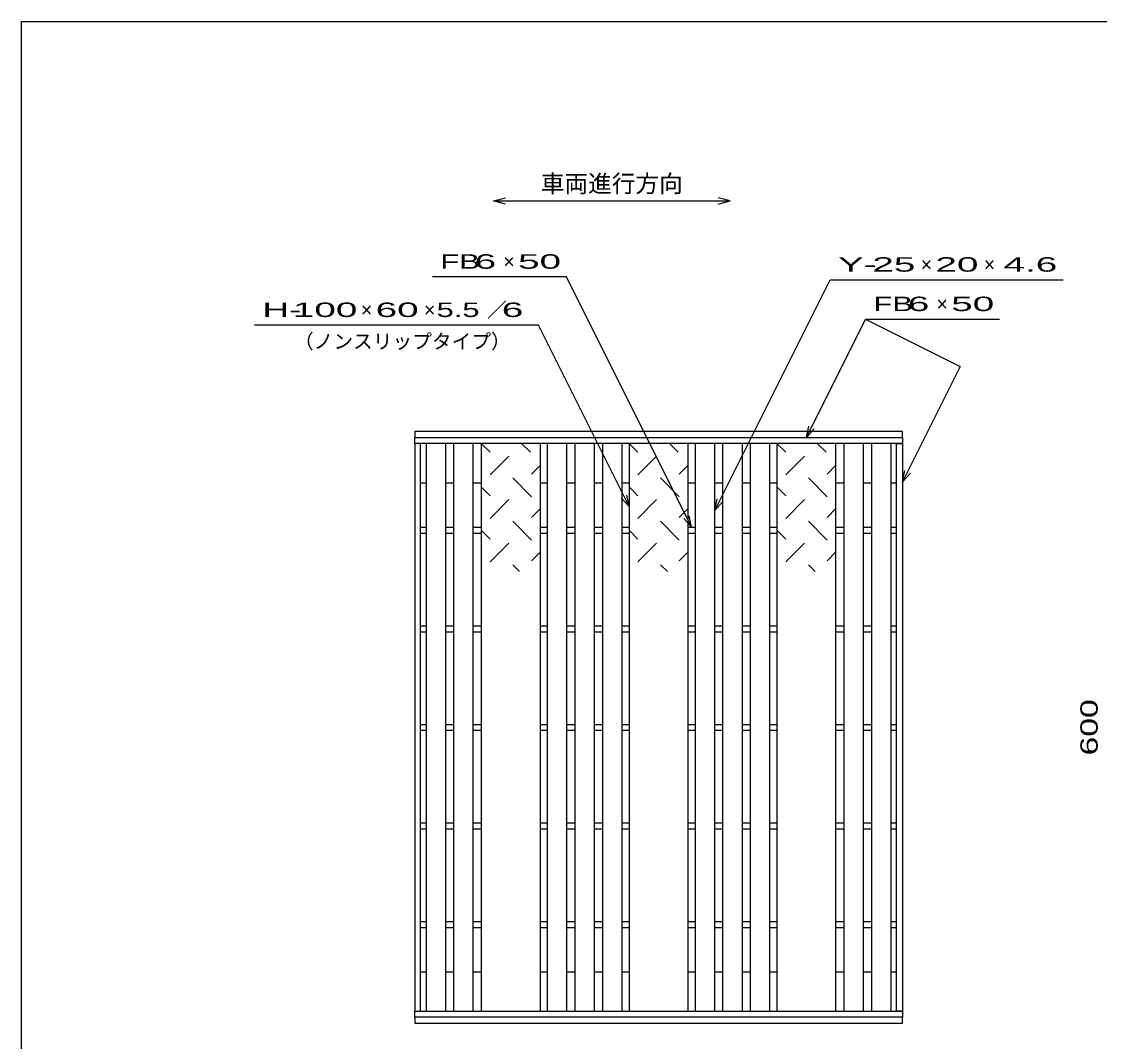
# Model space of a CAD drawing. Units: millimetres at full size, sheet at 1:8; details may follow other scales. Extents: x -1456 to 1389, y -1026 to 839.
# Drawn here: x -1379 to -285, y -196 to 839 of the extents above; entities that cross this region are included whole.
import ezdxf
from ezdxf.enums import TextEntityAlignment as Align

# ---------------------------------------------------------------- set-up
doc = ezdxf.new("R2010")
doc.units = ezdxf.units.MM
doc.header["$LTSCALE"] = 8
for name, color, linetype, lineweight in [('CADPAC_LAYER_0000', 150, 'Continuous', 25), ('CADPAC_LAYER_0016', 3, 'Continuous', 25), ('CADPAC_LAYER_0022', 4, 'Continuous', 25)]:
    doc.layers.add(name, color=color, linetype=linetype, lineweight=lineweight)
doc.styles.add('ベクトル', font='')
doc.styles.get('ベクトル').set_extended_font_data('ベクトル')

msp = doc.modelspace()

# ---------------------------------------------------------------- linework, layer by layer
at = {"layer": 'CADPAC_LAYER_0000'}
for p, q in [((-1379.2, -921.2), (-1379.2, 838.8)), ((-1379.2, 838.8), (1388.8, 838.8))]:
    msp.add_line(p, q, dxfattribs=at)
at = {"layer": 'CADPAC_LAYER_0016'}
for p, q in [((-485.3, 422.8), (-980.3, 422.8)), ((-980.3, 422.8), (-980.3, 416.8)), ((-485.3, 422.8), (-980.3, 422.8)), ((-980.3, 416.8), (-485.3, 416.8)), ((-980.3, 410.8), (-980.3, 416.8)), ((-980.3, 416.8), (-485.3, 416.8)), ((-485.3, 416.8), (-485.3, 422.8)), ((-485.3, 416.8), (-485.3, 410.8)), ((-485.3, 410.8), (-980.3, 410.8)), ((-980.3, 410.8), (-980.3, -165.2)), ((-974.3, 410.8), (-980.3, 410.8)), ((-974.3, -165.2), (-974.3, 410.8)), ((-968.8, 410.8), (-968.8, -165.2)), ((-948.8, 410.8), (-968.8, 410.8)), ((-948.8, -165.2), (-948.8, 410.8)), ((-940.8, 410.8), (-940.8, -165.2)), ((-920.8, 410.8), (-940.8, 410.8)), ((-920.8, -165.2), (-920.8, 410.8)), ((-912.8, 410.8), (-912.8, -165.2)), ((-852.8, 410.8), (-912.8, 410.8)), ((-903.8, 401.8), (-912.8, 410.8)), ((-862.8, 401.8), (-871.8, 410.8)), ((-852.8, -165.2), (-852.8, 410.8)), ((-845.8, 410.8), (-845.8, -165.2)), ((-825.8, 410.8), (-845.8, 410.8)), ((-825.8, -165.2), (-825.8, 410.8)), ((-817.8, 410.8), (-817.8, -165.2)), ((-797.8, 410.8), (-817.8, 410.8)), ((-797.8, -165.2), (-797.8, 410.8)), ((-789.8, 410.8), (-789.8, -165.2)), ((-769.8, 410.8), (-789.8, 410.8)), ((-769.8, -165.2), (-769.8, 410.8)), ((-762.8, 410.8), (-762.8, -165.2)), ((-702.8, 410.8), (-762.8, 410.8)), ((-753.8, 401.8), (-762.8, 410.8)), ((-712.8, 401.8), (-721.8, 410.8)), ((-702.8, -165.2), (-702.8, 410.8)), ((-695.8, 410.8), (-695.8, -165.2)), ((-675.8, 410.8), (-695.8, 410.8)), ((-675.8, -165.2), (-675.8, 410.8)), ((-667.8, 410.8), (-667.8, -165.2)), ((-647.8, 410.8), (-667.8, 410.8)), ((-647.8, -165.2), (-647.8, 410.8)), ((-639.8, 410.8), (-639.8, -165.2)), ((-619.8, 410.8), (-639.8, 410.8)), ((-619.8, -165.2), (-619.8, 410.8)), ((-612.8, 410.8), (-612.8, -165.2)), ((-552.8, 410.8), (-612.8, 410.8)), ((-603.8, 401.8), (-612.8, 410.8)), ((-562.8, 401.8), (-571.8, 410.8)), ((-552.8, -165.2), (-552.8, 410.8)), ((-544.8, 410.8), (-544.8, -165.2)), ((-524.8, 410.8), (-544.8, 410.8)), ((-524.8, -165.2), (-524.8, 410.8)), ((-516.8, 410.8), (-516.8, -165.2)), ((-496.8, 410.8), (-516.8, 410.8)), ((-496.8, -165.2), (-496.8, 410.8)), ((-491.3, -165.2), (-491.3, 410.8)), ((-491.3, 410.8), (-485.3, 410.8)), ((-485.3, 410.8), (-485.3, -165.2)), ((-903.8, 378.8), (-884.8, 397.8)), ((-753.8, 378.8), (-734.8, 397.8)), ((-603.8, 378.8), (-584.8, 397.8)), ((-861.8, 379.8), (-852.8, 388.8)), ((-711.8, 379.8), (-702.8, 388.8)), ((-561.8, 379.8), (-552.8, 388.8)), ((-861.8, 356.8), (-880.8, 375.8)), ((-711.8, 356.8), (-730.8, 375.8)), ((-561.8, 356.8), (-580.8, 375.8)), ((-974.3, 370.8), (-968.8, 370.8)), ((-974.3, 370.8), (-968.8, 370.8)), ((-948.8, 370.8), (-940.8, 370.8)), ((-948.8, 370.8), (-940.8, 370.8)), ((-920.8, 370.8), (-912.8, 370.8)), ((-920.8, 370.8), (-912.8, 370.8)), ((-903.8, 357.8), (-912.8, 366.8)), ((-852.8, 370.8), (-845.8, 370.8)), ((-825.8, 370.8), (-817.8, 370.8)), ((-797.8, 370.8), (-789.8, 370.8)), ((-769.8, 370.8), (-762.8, 370.8)), ((-753.8, 357.8), (-762.8, 366.8)), ((-702.8, 370.8), (-695.8, 370.8)), ((-675.8, 370.8), (-667.8, 370.8)), ((-647.8, 370.8), (-639.8, 370.8)), ((-619.8, 370.8), (-612.8, 370.8)), ((-603.8, 357.8), (-612.8, 366.8)), ((-552.8, 370.8), (-544.8, 370.8)), ((-552.8, 370.8), (-544.8, 370.8)), ((-524.8, 370.8), (-516.8, 370.8)), ((-524.8, 370.8), (-516.8, 370.8)), ((-496.8, 370.8), (-491.3, 370.8)), ((-496.8, 370.8), (-491.3, 370.8)), ((-903.8, 334.8), (-884.8, 353.8)), ((-753.8, 334.8), (-734.8, 353.8)), ((-603.8, 334.8), (-584.8, 353.8)), ((-861.8, 335.8), (-852.8, 344.8)), ((-711.8, 335.8), (-702.8, 344.8)), ((-561.8, 335.8), (-552.8, 344.8)), ((-861.8, 312.8), (-880.8, 331.8)), ((-711.8, 312.8), (-730.8, 331.8)), ((-561.8, 312.8), (-580.8, 331.8)), ((-974.3, 325.8), (-968.8, 325.8)), ((-974.3, 319.8), (-968.8, 319.8)), ((-948.8, 325.8), (-940.8, 325.8)), ((-948.8, 319.8), (-940.8, 319.8)), ((-920.8, 325.8), (-912.8, 325.8)), ((-920.8, 319.8), (-912.8, 319.8)), ((-903.8, 313.8), (-912.8, 322.8)), ((-852.8, 325.8), (-845.8, 325.8)), ((-852.8, 319.8), (-845.8, 319.8)), ((-825.8, 325.8), (-817.8, 325.8)), ((-825.8, 319.8), (-817.8, 319.8)), ((-797.8, 325.8), (-789.8, 325.8)), ((-797.8, 319.8), (-789.8, 319.8)), ((-769.8, 325.8), (-762.8, 325.8)), ((-769.8, 319.8), (-762.8, 319.8)), ((-753.8, 313.8), (-762.8, 322.8)), ((-702.8, 325.8), (-695.8, 325.8)), ((-702.8, 319.8), (-695.8, 319.8)), ((-675.8, 325.8), (-667.8, 325.8)), ((-675.8, 319.8), (-667.8, 319.8)), ((-647.8, 325.8), (-639.8, 325.8)), ((-647.8, 319.8), (-639.8, 319.8)), ((-619.8, 325.8), (-612.8, 325.8)), ((-619.8, 319.8), (-612.8, 319.8)), ((-603.8, 313.8), (-612.8, 322.8)), ((-552.8, 325.8), (-544.8, 325.8)), ((-552.8, 319.8), (-544.8, 319.8)), ((-524.8, 325.8), (-516.8, 325.8)), ((-524.8, 319.8), (-516.8, 319.8)), ((-496.8, 325.8), (-491.3, 325.8)), ((-496.8, 319.8), (-491.3, 319.8)), ((-903.8, 290.8), (-884.8, 309.8)), ((-753.8, 290.8), (-734.8, 309.8)), ((-603.8, 290.8), (-584.8, 309.8)), ((-861.8, 291.8), (-852.8, 300.8)), ((-711.8, 291.8), (-702.8, 300.8)), ((-561.8, 291.8), (-552.8, 300.8)), ((-873.8, 280.8), (-880.8, 287.8)), ((-723.8, 280.8), (-730.8, 287.8)), ((-573.8, 280.8), (-580.8, 287.8)), ((-974.3, 225.8), (-968.8, 225.8)), ((-974.3, 219.8), (-968.8, 219.8)), ((-948.8, 225.8), (-940.8, 225.8)), ((-948.8, 219.8), (-940.8, 219.8)), ((-920.8, 225.8), (-912.8, 225.8)), ((-920.8, 219.8), (-912.8, 219.8)), ((-852.8, 225.8), (-845.8, 225.8)), ((-852.8, 219.8), (-845.8, 219.8)), ((-825.8, 225.8), (-817.8, 225.8)), ((-825.8, 219.8), (-817.8, 219.8)), ((-797.8, 225.8), (-789.8, 225.8)), ((-797.8, 219.8), (-789.8, 219.8)), ((-769.8, 225.8), (-762.8, 225.8)), ((-769.8, 219.8), (-762.8, 219.8)), ((-702.8, 225.8), (-695.8, 225.8)), ((-702.8, 219.8), (-695.8, 219.8)), ((-675.8, 225.8), (-667.8, 225.8)), ((-675.8, 219.8), (-667.8, 219.8)), ((-647.8, 225.8), (-639.8, 225.8)), ((-647.8, 219.8), (-639.8, 219.8)), ((-619.8, 225.8), (-612.8, 225.8)), ((-619.8, 219.8), (-612.8, 219.8)), ((-552.8, 225.8), (-544.8, 225.8)), ((-552.8, 219.8), (-544.8, 219.8)), ((-524.8, 225.8), (-516.8, 225.8)), ((-524.8, 219.8), (-516.8, 219.8)), ((-496.8, 225.8), (-491.3, 225.8)), ((-496.8, 219.8), (-491.3, 219.8)), ((-974.3, 125.8), (-968.8, 125.8)), ((-948.8, 125.8), (-940.8, 125.8)), ((-920.8, 125.8), (-912.8, 125.8)), ((-852.8, 125.8), (-845.8, 125.8)), ((-825.8, 125.8), (-817.8, 125.8)), ((-797.8, 125.8), (-789.8, 125.8)), ((-769.8, 125.8), (-762.8, 125.8)), ((-702.8, 125.8), (-695.8, 125.8)), ((-675.8, 125.8), (-667.8, 125.8)), ((-647.8, 125.8), (-639.8, 125.8)), ((-619.8, 125.8), (-612.8, 125.8)), ((-552.8, 125.8), (-544.8, 125.8)), ((-524.8, 125.8), (-516.8, 125.8)), ((-496.8, 125.8), (-491.3, 125.8)), ((-974.3, 119.8), (-968.8, 119.8)), ((-948.8, 119.8), (-940.8, 119.8)), ((-920.8, 119.8), (-912.8, 119.8)), ((-852.8, 119.8), (-845.8, 119.8)), ((-825.8, 119.8), (-817.8, 119.8)), ((-797.8, 119.8), (-789.8, 119.8)), ((-769.8, 119.8), (-762.8, 119.8)), ((-702.8, 119.8), (-695.8, 119.8)), ((-675.8, 119.8), (-667.8, 119.8)), ((-647.8, 119.8), (-639.8, 119.8)), ((-619.8, 119.8), (-612.8, 119.8)), ((-552.8, 119.8), (-544.8, 119.8)), ((-524.8, 119.8), (-516.8, 119.8)), ((-496.8, 119.8), (-491.3, 119.8)), ((-974.3, 25.8), (-968.8, 25.8)), ((-948.8, 25.8), (-940.8, 25.8)), ((-920.8, 25.8), (-912.8, 25.8)), ((-852.8, 25.8), (-845.8, 25.8)), ((-825.8, 25.8), (-817.8, 25.8)), ((-797.8, 25.8), (-789.8, 25.8)), ((-769.8, 25.8), (-762.8, 25.8)), ((-702.8, 25.8), (-695.8, 25.8)), ((-675.8, 25.8), (-667.8, 25.8)), ((-647.8, 25.8), (-639.8, 25.8)), ((-619.8, 25.8), (-612.8, 25.8)), ((-552.8, 25.8), (-544.8, 25.8)), ((-524.8, 25.8), (-516.8, 25.8)), ((-496.8, 25.8), (-491.3, 25.8)), ((-974.3, 19.8), (-968.8, 19.8)), ((-948.8, 19.8), (-940.8, 19.8)), ((-920.8, 19.8), (-912.8, 19.8)), ((-852.8, 19.8), (-845.8, 19.8)), ((-825.8, 19.8), (-817.8, 19.8)), ((-797.8, 19.8), (-789.8, 19.8)), ((-769.8, 19.8), (-762.8, 19.8)), ((-702.8, 19.8), (-695.8, 19.8)), ((-675.8, 19.8), (-667.8, 19.8)), ((-647.8, 19.8), (-639.8, 19.8)), ((-619.8, 19.8), (-612.8, 19.8)), ((-552.8, 19.8), (-544.8, 19.8)), ((-524.8, 19.8), (-516.8, 19.8)), ((-496.8, 19.8), (-491.3, 19.8)), ((-974.3, -74.2), (-968.8, -74.2)), ((-948.8, -74.2), (-940.8, -74.2)), ((-920.8, -74.2), (-912.8, -74.2)), ((-852.8, -74.2), (-845.8, -74.2)), ((-825.8, -74.2), (-817.8, -74.2)), ((-797.8, -74.2), (-789.8, -74.2)), ((-769.8, -74.2), (-762.8, -74.2)), ((-702.8, -74.2), (-695.8, -74.2)), ((-675.8, -74.2), (-667.8, -74.2)), ((-647.8, -74.2), (-639.8, -74.2)), ((-619.8, -74.2), (-612.8, -74.2)), ((-552.8, -74.2), (-544.8, -74.2)), ((-524.8, -74.2), (-516.8, -74.2)), ((-496.8, -74.2), (-491.3, -74.2)), ((-974.3, -80.2), (-968.8, -80.2)), ((-948.8, -80.2), (-940.8, -80.2)), ((-920.8, -80.2), (-912.8, -80.2)), ((-852.8, -80.2), (-845.8, -80.2)), ((-825.8, -80.2), (-817.8, -80.2)), ((-797.8, -80.2), (-789.8, -80.2)), ((-769.8, -80.2), (-762.8, -80.2)), ((-702.8, -80.2), (-695.8, -80.2)), ((-675.8, -80.2), (-667.8, -80.2)), ((-647.8, -80.2), (-639.8, -80.2)), ((-619.8, -80.2), (-612.8, -80.2)), ((-552.8, -80.2), (-544.8, -80.2)), ((-524.8, -80.2), (-516.8, -80.2)), ((-496.8, -80.2), (-491.3, -80.2)), ((-974.3, -125.2), (-968.8, -125.2)), ((-974.3, -125.2), (-968.8, -125.2)), ((-948.8, -125.2), (-940.8, -125.2)), ((-948.8, -125.2), (-940.8, -125.2)), ((-920.8, -125.2), (-912.8, -125.2)), ((-920.8, -125.2), (-912.8, -125.2)), ((-852.8, -125.2), (-845.8, -125.2)), ((-825.8, -125.2), (-817.8, -125.2)), ((-797.8, -125.2), (-789.8, -125.2)), ((-769.8, -125.2), (-762.8, -125.2)), ((-702.8, -125.2), (-695.8, -125.2)), ((-675.8, -125.2), (-667.8, -125.2)), ((-647.8, -125.2), (-639.8, -125.2)), ((-619.8, -125.2), (-612.8, -125.2)), ((-552.8, -125.2), (-544.8, -125.2)), ((-552.8, -125.2), (-544.8, -125.2)), ((-524.8, -125.2), (-516.8, -125.2)), ((-524.8, -125.2), (-516.8, -125.2)), ((-496.8, -125.2), (-491.3, -125.2)), ((-496.8, -125.2), (-491.3, -125.2)), ((-980.3, -165.2), (-485.3, -165.2)), ((-980.3, -171.2), (-980.3, -165.2)), ((-980.3, -165.2), (-974.3, -165.2)), ((-485.3, -171.2), (-980.3, -171.2)), ((-980.3, -171.2), (-980.3, -177.2)), ((-485.3, -171.2), (-980.3, -171.2)), ((-968.8, -165.2), (-948.8, -165.2)), ((-940.8, -165.2), (-920.8, -165.2)), ((-912.8, -165.2), (-852.8, -165.2)), ((-845.8, -165.2), (-825.8, -165.2)), ((-817.8, -165.2), (-797.8, -165.2)), ((-789.8, -165.2), (-769.8, -165.2)), ((-762.8, -165.2), (-702.8, -165.2)), ((-695.8, -165.2), (-675.8, -165.2)), ((-667.8, -165.2), (-647.8, -165.2)), ((-639.8, -165.2), (-619.8, -165.2)), ((-612.8, -165.2), (-552.8, -165.2)), ((-544.8, -165.2), (-524.8, -165.2)), ((-516.8, -165.2), (-496.8, -165.2)), ((-485.3, -165.2), (-491.3, -165.2)), ((-485.3, -165.2), (-485.3, -171.2)), ((-485.3, -177.2), (-485.3, -171.2)), ((-980.3, -177.2), (-485.3, -177.2))]:
    msp.add_line(p, q, dxfattribs=at)
at = {"layer": 'CADPAC_LAYER_0022'}
for p, q in [((-900.3, 656.8), (-888.3, 660)), ((-888.3, 653.6), (-900.3, 656.8)), ((-900.3, 656.8), (-660.3, 656.8)), ((-660.3, 656.8), (-672.3, 660)), ((-672.3, 653.6), (-660.3, 656.8)), ((-826.3, 579.8), (-962.3, 579.8)), ((-699.3, 325.8), (-826.3, 579.8)), ((-675.8, 342.8), (-558.8, 576.8)), ((-558.8, 576.8), (-322.363, 576.8)), ((-582.8, 416.8), (-522.8, 536.8)), ((-522.8, 536.8), (-386.8, 536.8)), ((-522.8, 536.8), (-426.8, 488.8)), ((-854.8, 530.8), (-1142.8, 530.8)), ((-762.8, 346.8), (-854.8, 530.8)), ((-426.8, 488.8), (-485.3, 371.8)), ((-582.8, 416.8), (-580.4, 428.48)), ((-582.8, 416.8), (-574.8, 425.6)), ((-485.3, 371.8), (-482.9, 383.48)), ((-485.3, 371.8), (-477.3, 380.6)), ((-762.8, 346.8), (-770.8, 355.6)), ((-762.8, 346.8), (-765.2, 358.48)), ((-675.8, 342.8), (-673.4, 354.48)), ((-675.8, 342.8), (-667.8, 351.6)), ((-699.3, 325.8), (-707.3, 334.6)), ((-699.3, 325.8), (-701.7, 337.48))]:
    msp.add_line(p, q, dxfattribs=at)

# ---------------------------------------------------------------- texts
at = {"layer": 'CADPAC_LAYER_0022', "color": 2, "style": 'ベクトル'}
for s, height, p in [('車両進行方向', 17.6, (-852.3, 674.4)), ('×', 14.66, (-890.3, 595.4)), ('×', 14.66, (-466.8, 592.4)), ('×', 14.66, (-402.8, 592.4)), ('×', 14.66, (-1034.8, 546.4)), ('×', 14.66, (-970.8, 546.4)), ('／', 14.66, (-906.8, 546.4)), ('×', 14.66, (-450.8, 552.4)), ('（ノンスリップタイプ）', 14.66, (-1102.8, 514.4))]:
    msp.add_text(s, height=height, dxfattribs=at).set_placement(p, align=Align.MIDDLE_LEFT)
for s, width, p in [('FB', 1.6, (-954.3, 595.4)), (' 6 ', 2, (-930.3, 595.4)), (' 50 ', 2, (-886.3, 595.4)), ('Y-', 2, (-550.8, 592.4)), (' 25 ', 2, (-526.8, 592.4)), (' 20 ', 2, (-462.8, 592.4)), ('4.6', 2, (-382.8, 592.4)), ('FB', 1.6, (-514.8, 552.4)), (' 6 ', 2, (-490.8, 552.4)), (' 50 ', 2, (-446.8, 552.4)), ('H-', 1.9, (-1134.8, 546.4)), (' 100 ', 2, (-1114.8, 546.4)), (' 60 ', 2, (-1030.8, 546.4)), (' 5.5 ', 1.6, (-966.8, 546.4)), (' 6 ', 2, (-902.8, 546.4))]:
    msp.add_text(s, height=14.66, dxfattribs=dict(at, width=width)).set_placement(p, align=Align.MIDDLE_LEFT)
at = {"layer": 'CADPAC_LAYER_0022', "style": 'ベクトル', "width": 1.45}
msp.add_text('600', height=17.6, rotation=90, dxfattribs=at).set_placement((-281.967, 122.8), align=Align.BOTTOM_CENTER)

doc.saveas('drawing.dxf')
